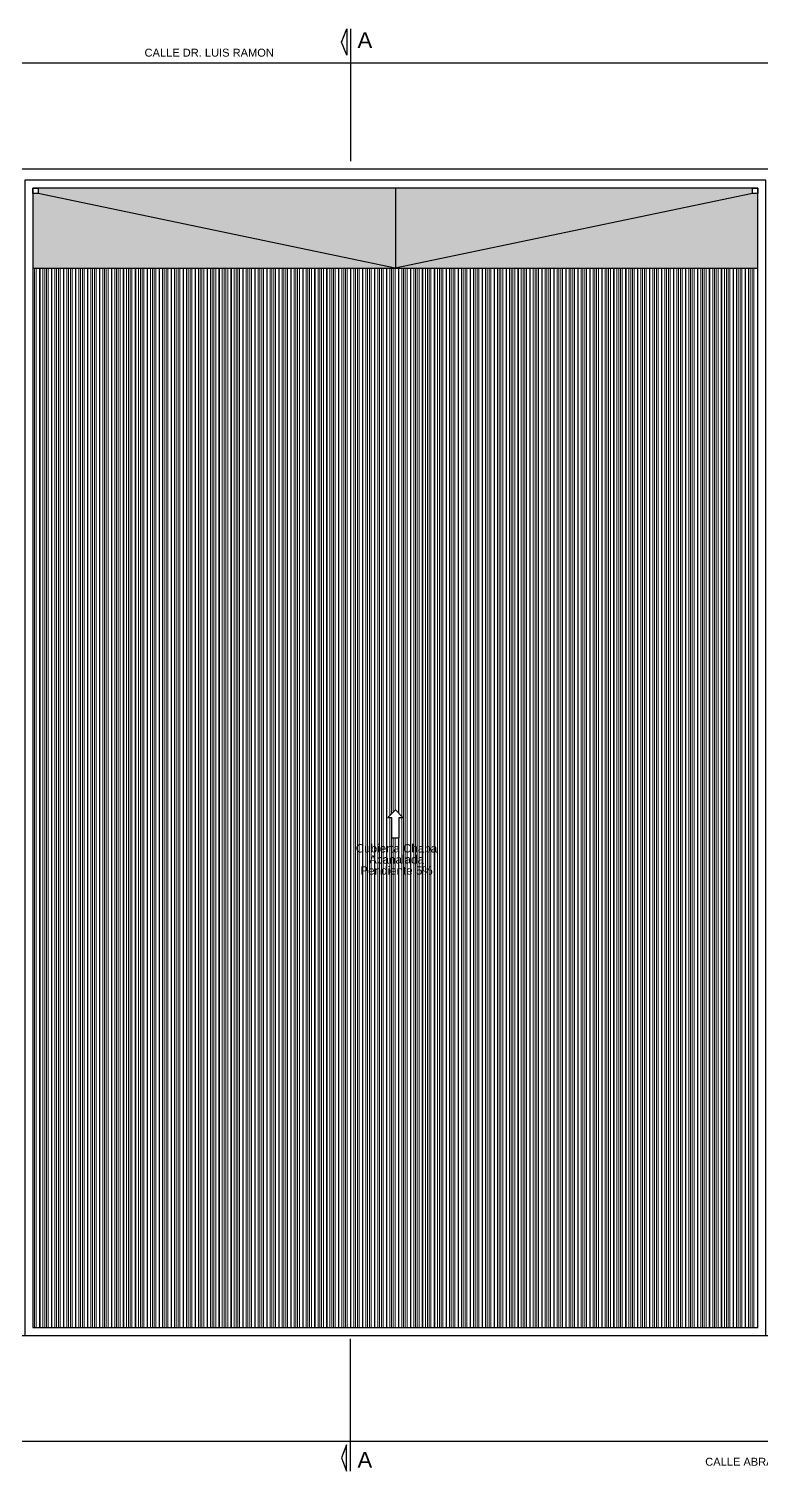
# Model space of a CAD drawing. Header units: inches. Extents: x -309 to 190, y -1585 to -1350.
# Drawn here: x -234.5 to -206.8, y -1504.5 to -1450 of the extents above; entities that cross this region are included whole.
import ezdxf
from ezdxf.enums import TextEntityAlignment as Align

# ---------------------------------------------------------------- set-up
doc = ezdxf.new("R2010")
doc.units = ezdxf.units.IN
doc.header["$MEASUREMENT"] = 0
doc.layers.get('0').update_dxf_attribs({"color": 9, "linetype": 'CONTINUOUS'})
for name, color, linetype in [('CARP', 9, 'CONTINUOUS'), ('CARPI', 9, 'CONTINUOUS'), ('EQUIP', 9, 'CONTINUOUS'), ('PLUVIAL', 9, 'CONTINUOUS'), ('referencias', 9, 'CONTINUOUS'), ('REVOQUE', 9, 'CONTINUOUS'), ('TEXT-MUROS', 9, 'CONTINUOUS'), ('TEXTO', 9, 'CONTINUOUS'), ('TEXTVENT', 9, 'CONTINUOUS')]:
    doc.layers.add(name, color=color, linetype=linetype)
doc.styles.add('ARIAL', font='arial.ttf', dxfattribs={"height": 0.225})
doc.styles.get("Standard").update_dxf_attribs({"font": 'arial.ttf'})

msp = doc.modelspace()

# ---------------------------------------------------------------- hatches: boundary and pattern name
at = {"layer": 'CARP'}
h = msp.add_hatch(dxfattribs=at)
h.set_pattern_fill('AR-SAND', color=256, scale=0.2, angle=45, style=0)
h.set_pattern_definition([(82.5, (0, 0), (-0.28140264, 0.263585425), [0, -0.304, 0, -0.34, 0, -0.325]), (52.5, (0, 0), (-0.1488275, 0.64939595), [0, -0.164, 0, -0.274, 0, -0.105]), (12.5, (-0.17395, -0.17395), (0.439605855, 0.44120648), [0, -0.1, 0, -0.36, 0, -0.47]), (2.5, (-0.17395, -0.17395), (0.30100843, 0.54925257), [0, -0.05, 0, -0.236, 0, -0.27])])
h.paths.add_polyline_path([(-206.912, -1459.038), (-234.312, -1459.038), (-234.312, -1456.223), (-234.112, -1456.223), (-234.112, -1456.023), (-207.112, -1456.023), (-207.112, -1456.223), (-206.912, -1456.223)])

# ---------------------------------------------------------------- linework, layer by layer
for points in [[(-207.112, -1456.223), (-220.622, -1459.038), (-234.112, -1456.223)], [(-220.612, -1456.023), (-220.612, -1459.038)], [(-234.312, -1459.038), (-206.912, -1459.038)]]:
    msp.add_lwpolyline(points)
at = {"layer": 'CARPI'}
msp.add_lwpolyline([(-272.732, -1495.408, 0.414214), (-264.732, -1503.408), (-172.732, -1503.408, 0.414214), (-164.732, -1495.408), (-164.732, -1470.482, 0.330583), (-171.837, -1460.91), (-202.518, -1451.631, 0.073558), (-204.834, -1451.288), (-264.732, -1451.288, 0.414214), (-272.732, -1459.288)], format="xyb", close=True, dxfattribs=at)
at = {"layer": 'EQUIP'}
msp.add_lwpolyline([(-220.326, -1479.812), (-220.612, -1479.526), (-220.898, -1479.812), (-220.755, -1479.812), (-220.755, -1480.584), (-220.469, -1480.584), (-220.469, -1479.812)], close=True, dxfattribs=at)
at = {"layer": 'PLUVIAL'}
for points in [[(-234.312, -1456.023), (-234.112, -1456.023), (-234.112, -1456.223), (-234.312, -1456.223)], [(-207.112, -1456.023), (-206.912, -1456.023), (-206.912, -1456.223), (-207.112, -1456.223)]]:
    msp.add_lwpolyline(points, close=True, dxfattribs=at)
at = {"layer": 'referencias', "linetype": 'Continuous', "lineweight": 5}
for points in [[(-234.252, -1459.038), (-234.252, -1499.098)], [(-234.252, -1459.038), (-234.252, -1499.098)], [(-234.185, -1459.038), (-234.185, -1499.098)], [(-234.185, -1459.038), (-234.185, -1499.098)], [(-234.061, -1459.038), (-234.061, -1499.098)], [(-234.061, -1459.038), (-234.061, -1499.098)], [(-234.045, -1459.038), (-234.045, -1499.098)], [(-234.045, -1459.038), (-234.045, -1499.098)], [(-233.935, -1459.038), (-233.935, -1499.098)], [(-233.868, -1459.038), (-233.868, -1499.098)], [(-233.8, -1459.038), (-233.8, -1499.098)], [(-233.733, -1459.038), (-233.733, -1499.098)], [(-233.609, -1459.038), (-233.609, -1499.098)], [(-233.593, -1459.038), (-233.593, -1499.098)], [(-233.482, -1459.038), (-233.482, -1499.098)], [(-233.416, -1459.038), (-233.416, -1499.098)], [(-233.347, -1459.038), (-233.347, -1499.098)], [(-233.28, -1459.038), (-233.28, -1499.098)], [(-233.157, -1459.038), (-233.157, -1499.098)], [(-233.141, -1459.038), (-233.141, -1499.098)], [(-233.03, -1459.038), (-233.03, -1499.098)], [(-233.03, -1459.038), (-233.03, -1499.098)], [(-232.964, -1459.038), (-232.964, -1499.098)], [(-232.964, -1459.038), (-232.964, -1499.098)], [(-232.895, -1459.038), (-232.895, -1499.098)], [(-232.895, -1459.038), (-232.895, -1499.098)], [(-232.828, -1459.038), (-232.828, -1499.098)], [(-232.828, -1459.038), (-232.828, -1499.098)], [(-232.705, -1459.038), (-232.705, -1499.098)], [(-232.705, -1459.038), (-232.705, -1499.098)], [(-232.689, -1459.038), (-232.689, -1499.098)], [(-232.689, -1459.038), (-232.689, -1499.098)], [(-232.578, -1459.038), (-232.578, -1499.098)], [(-232.512, -1459.038), (-232.512, -1499.098)], [(-232.443, -1459.038), (-232.443, -1499.098)], [(-232.376, -1459.038), (-232.376, -1499.098)], [(-232.253, -1459.038), (-232.253, -1499.098)], [(-232.237, -1459.038), (-232.237, -1499.098)], [(-232.126, -1459.038), (-232.126, -1499.098)], [(-232.06, -1459.038), (-232.06, -1499.098)], [(-231.991, -1459.038), (-231.991, -1499.098)], [(-231.924, -1459.038), (-231.924, -1499.098)], [(-231.8, -1459.038), (-231.8, -1499.098)], [(-231.785, -1459.038), (-231.785, -1499.098)], [(-231.674, -1459.038), (-231.674, -1499.098)], [(-231.608, -1459.038), (-231.608, -1499.098)], [(-231.539, -1459.038), (-231.539, -1499.098)], [(-231.472, -1459.038), (-231.472, -1499.098)], [(-231.348, -1459.038), (-231.348, -1499.098)], [(-231.333, -1459.038), (-231.333, -1499.098)], [(-231.222, -1459.038), (-231.222, -1499.098)], [(-231.222, -1459.038), (-231.222, -1499.098)], [(-231.156, -1459.038), (-231.156, -1499.098)], [(-231.156, -1459.038), (-231.156, -1499.098)], [(-231.087, -1459.038), (-231.087, -1499.098)], [(-231.087, -1459.038), (-231.087, -1499.098)], [(-231.02, -1459.038), (-231.02, -1499.098)], [(-231.02, -1459.038), (-231.02, -1499.098)], [(-230.896, -1459.038), (-230.896, -1499.098)], [(-230.896, -1459.038), (-230.896, -1499.098)], [(-230.881, -1459.038), (-230.881, -1499.098)], [(-230.881, -1459.038), (-230.881, -1499.098)], [(-230.77, -1459.038), (-230.77, -1499.098)], [(-230.704, -1459.038), (-230.704, -1499.098)], [(-230.635, -1459.038), (-230.635, -1499.098)], [(-230.568, -1459.038), (-230.568, -1499.098)], [(-230.444, -1459.038), (-230.444, -1499.098)], [(-230.429, -1459.038), (-230.429, -1499.098)], [(-230.318, -1459.038), (-230.318, -1499.098)], [(-230.251, -1459.038), (-230.251, -1499.098)], [(-230.183, -1459.038), (-230.183, -1499.098)], [(-230.116, -1459.038), (-230.116, -1499.098)], [(-229.992, -1459.038), (-229.992, -1499.098)], [(-229.977, -1459.038), (-229.977, -1499.098)], [(-229.866, -1459.038), (-229.866, -1499.098)], [(-229.866, -1459.038), (-229.866, -1499.098)], [(-229.799, -1459.038), (-229.799, -1499.098)], [(-229.799, -1459.038), (-229.799, -1499.098)], [(-229.731, -1459.038), (-229.731, -1499.098)], [(-229.731, -1459.038), (-229.731, -1499.098)], [(-229.664, -1459.038), (-229.664, -1499.098)], [(-229.664, -1459.038), (-229.664, -1499.098)], [(-229.54, -1459.038), (-229.54, -1499.098)], [(-229.54, -1459.038), (-229.54, -1499.098)], [(-229.524, -1459.038), (-229.524, -1499.098)], [(-229.524, -1459.038), (-229.524, -1499.098)], [(-229.414, -1459.038), (-229.414, -1499.098)], [(-229.347, -1459.038), (-229.347, -1499.098)], [(-229.279, -1459.038), (-229.279, -1499.098)], [(-229.212, -1459.038), (-229.212, -1499.098)], [(-229.088, -1459.038), (-229.088, -1499.098)], [(-229.072, -1459.038), (-229.072, -1499.098)], [(-228.962, -1459.038), (-228.962, -1499.098)], [(-228.895, -1459.038), (-228.895, -1499.098)], [(-228.827, -1459.038), (-228.827, -1499.098)], [(-228.76, -1459.038), (-228.76, -1499.098)], [(-228.636, -1459.038), (-228.636, -1499.098)], [(-228.62, -1459.038), (-228.62, -1499.098)], [(-228.509, -1459.038), (-228.509, -1499.098)], [(-228.443, -1459.038), (-228.443, -1499.098)], [(-228.374, -1459.038), (-228.374, -1499.098)], [(-228.307, -1459.038), (-228.307, -1499.098)], [(-228.184, -1459.038), (-228.184, -1499.098)], [(-228.168, -1459.038), (-228.168, -1499.098)], [(-228.057, -1459.038), (-228.057, -1499.098)], [(-228.057, -1459.038), (-228.057, -1499.098)], [(-227.991, -1459.038), (-227.991, -1499.098)], [(-227.991, -1459.038), (-227.991, -1499.098)], [(-227.922, -1459.038), (-227.922, -1499.098)], [(-227.922, -1459.038), (-227.922, -1499.098)], [(-227.855, -1459.038), (-227.855, -1499.098)], [(-227.855, -1459.038), (-227.855, -1499.098)], [(-227.732, -1459.038), (-227.732, -1499.098)], [(-227.732, -1459.038), (-227.732, -1499.098)], [(-227.716, -1459.038), (-227.716, -1499.098)], [(-227.716, -1459.038), (-227.716, -1499.098)], [(-227.605, -1459.038), (-227.605, -1499.098)], [(-227.539, -1459.038), (-227.539, -1499.098)], [(-227.47, -1459.038), (-227.47, -1499.098)], [(-227.403, -1459.038), (-227.403, -1499.098)], [(-227.28, -1459.038), (-227.28, -1499.098)], [(-227.264, -1459.038), (-227.264, -1499.098)], [(-227.153, -1459.038), (-227.153, -1499.098)], [(-227.087, -1459.038), (-227.087, -1499.098)], [(-227.018, -1459.038), (-227.018, -1499.098)], [(-226.951, -1459.038), (-226.951, -1499.098)], [(-226.827, -1459.038), (-226.827, -1499.098)], [(-226.812, -1459.038), (-226.812, -1499.098)], [(-226.701, -1459.038), (-226.701, -1499.098)], [(-226.701, -1459.038), (-226.701, -1499.098)], [(-226.635, -1459.038), (-226.635, -1499.098)], [(-226.635, -1459.038), (-226.635, -1499.098)], [(-226.566, -1459.038), (-226.566, -1499.098)], [(-226.566, -1459.038), (-226.566, -1499.098)], [(-226.499, -1459.038), (-226.499, -1499.098)], [(-226.499, -1459.038), (-226.499, -1499.098)], [(-226.375, -1459.038), (-226.375, -1499.098)], [(-226.375, -1459.038), (-226.375, -1499.098)], [(-226.36, -1459.038), (-226.36, -1499.098)], [(-226.36, -1459.038), (-226.36, -1499.098)], [(-226.249, -1459.038), (-226.249, -1499.098)], [(-226.183, -1459.038), (-226.183, -1499.098)], [(-226.114, -1459.038), (-226.114, -1499.098)], [(-226.047, -1459.038), (-226.047, -1499.098)], [(-225.923, -1459.038), (-225.923, -1499.098)], [(-225.908, -1459.038), (-225.908, -1499.098)], [(-225.797, -1459.038), (-225.797, -1499.098)], [(-225.731, -1459.038), (-225.731, -1499.098)], [(-225.662, -1459.038), (-225.662, -1499.098)], [(-225.595, -1459.038), (-225.595, -1499.098)], [(-225.471, -1459.038), (-225.471, -1499.098)], [(-225.456, -1459.038), (-225.456, -1499.098)], [(-225.345, -1459.038), (-225.345, -1499.098)], [(-225.278, -1459.038), (-225.278, -1499.098)], [(-225.21, -1459.038), (-225.21, -1499.098)], [(-225.143, -1459.038), (-225.143, -1499.098)], [(-225.019, -1459.038), (-225.019, -1499.098)], [(-225.004, -1459.038), (-225.004, -1499.098)], [(-224.893, -1459.038), (-224.893, -1499.098)], [(-224.893, -1459.038), (-224.893, -1499.098)], [(-224.826, -1459.038), (-224.826, -1499.098)], [(-224.826, -1459.038), (-224.826, -1499.098)], [(-224.758, -1459.038), (-224.758, -1499.098)], [(-224.758, -1459.038), (-224.758, -1499.098)], [(-224.691, -1459.038), (-224.691, -1499.098)], [(-224.691, -1459.038), (-224.691, -1499.098)], [(-224.567, -1459.038), (-224.567, -1499.098)], [(-224.567, -1459.038), (-224.567, -1499.098)], [(-224.551, -1459.038), (-224.551, -1499.098)], [(-224.551, -1459.038), (-224.551, -1499.098)], [(-224.441, -1459.038), (-224.441, -1499.098)], [(-224.374, -1459.038), (-224.374, -1499.098)], [(-224.306, -1459.038), (-224.306, -1499.098)], [(-224.239, -1459.038), (-224.239, -1499.098)], [(-224.115, -1459.038), (-224.115, -1499.098)], [(-224.099, -1459.038), (-224.099, -1499.098)], [(-223.989, -1459.038), (-223.989, -1499.098)], [(-223.922, -1459.038), (-223.922, -1499.098)], [(-223.854, -1459.038), (-223.854, -1499.098)], [(-223.787, -1459.038), (-223.787, -1499.098)], [(-223.663, -1459.038), (-223.663, -1499.098)], [(-223.647, -1459.038), (-223.647, -1499.098)], [(-223.536, -1459.038), (-223.536, -1499.098)], [(-223.536, -1459.038), (-223.536, -1499.098)], [(-223.47, -1459.038), (-223.47, -1499.098)], [(-223.47, -1459.038), (-223.47, -1499.098)], [(-223.401, -1459.038), (-223.401, -1499.098)], [(-223.401, -1459.038), (-223.401, -1499.098)], [(-223.334, -1459.038), (-223.334, -1499.098)], [(-223.334, -1459.038), (-223.334, -1499.098)], [(-223.211, -1459.038), (-223.211, -1499.098)], [(-223.211, -1459.038), (-223.211, -1499.098)], [(-223.195, -1459.038), (-223.195, -1499.098)], [(-223.195, -1459.038), (-223.195, -1499.098)], [(-223.084, -1459.038), (-223.084, -1499.098)], [(-223.018, -1459.038), (-223.018, -1499.098)], [(-222.949, -1459.038), (-222.949, -1499.098)], [(-222.882, -1459.038), (-222.882, -1499.098)], [(-222.759, -1459.038), (-222.759, -1499.098)], [(-222.743, -1459.038), (-222.743, -1499.098)], [(-222.632, -1459.038), (-222.632, -1499.098)], [(-222.566, -1459.038), (-222.566, -1499.098)], [(-222.497, -1459.038), (-222.497, -1499.098)], [(-222.43, -1459.038), (-222.43, -1499.098)], [(-222.307, -1459.038), (-222.307, -1499.098)], [(-222.291, -1459.038), (-222.291, -1499.098)], [(-222.18, -1459.038), (-222.18, -1499.098)], [(-222.114, -1459.038), (-222.114, -1499.098)], [(-222.045, -1459.038), (-222.045, -1499.098)], [(-221.978, -1459.038), (-221.978, -1499.098)], [(-221.854, -1459.038), (-221.854, -1499.098)], [(-221.839, -1459.038), (-221.839, -1499.098)], [(-221.728, -1459.038), (-221.728, -1499.098)], [(-221.728, -1459.038), (-221.728, -1499.098)], [(-221.662, -1459.038), (-221.662, -1499.098)], [(-221.662, -1459.038), (-221.662, -1499.098)], [(-221.593, -1459.038), (-221.593, -1499.098)], [(-221.593, -1459.038), (-221.593, -1499.098)], [(-221.526, -1459.038), (-221.526, -1499.098)], [(-221.526, -1459.038), (-221.526, -1499.098)], [(-221.402, -1459.038), (-221.402, -1499.098)], [(-221.402, -1459.038), (-221.402, -1499.098)], [(-221.387, -1459.038), (-221.387, -1499.098)], [(-221.387, -1459.038), (-221.387, -1499.098)], [(-221.276, -1459.038), (-221.276, -1499.098)], [(-221.21, -1459.038), (-221.21, -1499.098)], [(-221.141, -1459.038), (-221.141, -1499.098)], [(-221.074, -1459.038), (-221.074, -1499.098)], [(-220.95, -1459.038), (-220.95, -1499.098)], [(-220.935, -1459.038), (-220.935, -1499.098)], [(-220.824, -1459.038), (-220.824, -1479.738)], [(-220.758, -1459.038), (-220.758, -1479.671)], [(-220.689, -1459.038), (-220.689, -1479.603)], [(-220.622, -1459.038), (-220.622, -1479.536)], [(-220.498, -1459.038), (-220.498, -1479.639)], [(-220.483, -1459.038), (-220.483, -1479.655)], [(-220.372, -1459.038), (-220.372, -1479.766)], [(-220.305, -1459.038), (-220.305, -1499.098)], [(-220.237, -1459.038), (-220.237, -1499.098)], [(-220.17, -1459.038), (-220.17, -1499.098)], [(-220.046, -1459.038), (-220.046, -1499.098)], [(-220.031, -1459.038), (-220.031, -1499.098)], [(-219.92, -1459.038), (-219.92, -1499.098)], [(-219.853, -1459.038), (-219.853, -1499.098)], [(-219.785, -1459.038), (-219.785, -1499.098)], [(-219.718, -1459.038), (-219.718, -1499.098)], [(-219.594, -1459.038), (-219.594, -1499.098)], [(-219.578, -1459.038), (-219.578, -1499.098)], [(-219.468, -1459.038), (-219.468, -1499.098)], [(-219.468, -1459.038), (-219.468, -1499.098)], [(-219.401, -1459.038), (-219.401, -1499.098)], [(-219.401, -1459.038), (-219.401, -1499.098)], [(-219.333, -1459.038), (-219.333, -1499.098)], [(-219.333, -1459.038), (-219.333, -1499.098)], [(-219.266, -1459.038), (-219.266, -1499.098)], [(-219.266, -1459.038), (-219.266, -1499.098)], [(-219.142, -1459.038), (-219.142, -1499.098)], [(-219.142, -1459.038), (-219.142, -1499.098)], [(-219.126, -1459.038), (-219.126, -1499.098)], [(-219.126, -1459.038), (-219.126, -1499.098)], [(-219.016, -1459.038), (-219.016, -1499.098)], [(-218.949, -1459.038), (-218.949, -1499.098)], [(-218.881, -1459.038), (-218.881, -1499.098)], [(-218.814, -1459.038), (-218.814, -1499.098)], [(-218.69, -1459.038), (-218.69, -1499.098)], [(-218.674, -1459.038), (-218.674, -1499.098)], [(-218.563, -1459.038), (-218.563, -1499.098)], [(-218.497, -1459.038), (-218.497, -1499.098)], [(-218.428, -1459.038), (-218.428, -1499.098)], [(-218.361, -1459.038), (-218.361, -1499.098)], [(-218.238, -1459.038), (-218.238, -1499.098)], [(-218.222, -1459.038), (-218.222, -1499.098)], [(-218.111, -1459.038), (-218.111, -1499.098)], [(-218.045, -1459.038), (-218.045, -1499.098)], [(-217.976, -1459.038), (-217.976, -1499.098)], [(-217.909, -1459.038), (-217.909, -1499.098)], [(-217.786, -1459.038), (-217.786, -1499.098)], [(-217.77, -1459.038), (-217.77, -1499.098)], [(-217.659, -1459.038), (-217.659, -1499.098)], [(-217.593, -1459.038), (-217.593, -1499.098)], [(-217.524, -1459.038), (-217.524, -1499.098)], [(-217.457, -1459.038), (-217.457, -1499.098)], [(-217.334, -1459.038), (-217.334, -1499.098)], [(-217.318, -1459.038), (-217.318, -1499.098)], [(-217.207, -1459.038), (-217.207, -1499.098)], [(-217.207, -1459.038), (-217.207, -1499.098)], [(-217.141, -1459.038), (-217.141, -1499.098)], [(-217.141, -1459.038), (-217.141, -1499.098)], [(-217.072, -1459.038), (-217.072, -1499.098)], [(-217.072, -1459.038), (-217.072, -1499.098)], [(-217.005, -1459.038), (-217.005, -1499.098)], [(-217.005, -1459.038), (-217.005, -1499.098)], [(-216.881, -1459.038), (-216.881, -1499.098)], [(-216.881, -1459.038), (-216.881, -1499.098)], [(-216.866, -1459.038), (-216.866, -1499.098)], [(-216.866, -1459.038), (-216.866, -1499.098)], [(-216.755, -1459.038), (-216.755, -1499.098)], [(-216.689, -1459.038), (-216.689, -1499.098)], [(-216.62, -1459.038), (-216.62, -1499.098)], [(-216.553, -1459.038), (-216.553, -1499.098)], [(-216.429, -1459.038), (-216.429, -1499.098)], [(-216.414, -1459.038), (-216.414, -1499.098)], [(-216.303, -1459.038), (-216.303, -1499.098)], [(-216.237, -1459.038), (-216.237, -1499.098)], [(-216.168, -1459.038), (-216.168, -1499.098)], [(-216.101, -1459.038), (-216.101, -1499.098)], [(-215.977, -1459.038), (-215.977, -1499.098)], [(-215.962, -1459.038), (-215.962, -1499.098)], [(-215.851, -1459.038), (-215.851, -1499.098)], [(-215.784, -1459.038), (-215.784, -1499.098)], [(-215.716, -1459.038), (-215.716, -1499.098)], [(-215.649, -1459.038), (-215.649, -1499.098)], [(-215.525, -1459.038), (-215.525, -1499.098)], [(-215.51, -1459.038), (-215.51, -1499.098)], [(-215.399, -1459.038), (-215.399, -1499.098)], [(-215.332, -1459.038), (-215.332, -1499.098)], [(-215.264, -1459.038), (-215.264, -1499.098)], [(-215.197, -1459.038), (-215.197, -1499.098)], [(-215.073, -1459.038), (-215.073, -1499.098)], [(-215.058, -1459.038), (-215.058, -1499.098)], [(-214.947, -1459.038), (-214.947, -1499.098)], [(-214.947, -1459.038), (-214.947, -1499.098)], [(-214.88, -1459.038), (-214.88, -1499.098)], [(-214.88, -1459.038), (-214.88, -1499.098)], [(-214.812, -1459.038), (-214.812, -1499.098)], [(-214.812, -1459.038), (-214.812, -1499.098)], [(-214.745, -1459.038), (-214.745, -1499.098)], [(-214.745, -1459.038), (-214.745, -1499.098)], [(-214.621, -1459.038), (-214.621, -1499.098)], [(-214.621, -1459.038), (-214.621, -1499.098)], [(-214.605, -1459.038), (-214.605, -1499.098)], [(-214.605, -1459.038), (-214.605, -1499.098)], [(-214.495, -1459.038), (-214.495, -1499.098)], [(-214.428, -1459.038), (-214.428, -1499.098)], [(-214.36, -1459.038), (-214.36, -1499.098)], [(-214.293, -1459.038), (-214.293, -1499.098)], [(-214.169, -1459.038), (-214.169, -1499.098)], [(-214.153, -1459.038), (-214.153, -1499.098)], [(-214.043, -1459.038), (-214.043, -1499.098)], [(-213.976, -1459.038), (-213.976, -1499.098)], [(-213.908, -1459.038), (-213.908, -1499.098)], [(-213.841, -1459.038), (-213.841, -1499.098)], [(-213.717, -1459.038), (-213.717, -1499.098)], [(-213.701, -1459.038), (-213.701, -1499.098)], [(-213.59, -1459.038), (-213.59, -1499.098)], [(-213.524, -1459.038), (-213.524, -1499.098)], [(-213.455, -1459.038), (-213.455, -1499.098)], [(-213.388, -1459.038), (-213.388, -1499.098)], [(-213.265, -1459.038), (-213.265, -1499.098)], [(-213.249, -1459.038), (-213.249, -1499.098)], [(-213.138, -1459.038), (-213.138, -1499.098)], [(-213.072, -1459.038), (-213.072, -1499.098)], [(-213.003, -1459.038), (-213.003, -1499.098)], [(-212.936, -1459.038), (-212.936, -1499.098)], [(-212.813, -1459.038), (-212.813, -1499.098)], [(-212.797, -1459.038), (-212.797, -1499.098)], [(-212.686, -1459.038), (-212.686, -1499.098)], [(-212.686, -1459.038), (-212.686, -1499.098)], [(-212.62, -1459.038), (-212.62, -1499.098)], [(-212.62, -1459.038), (-212.62, -1499.098)], [(-212.551, -1459.038), (-212.551, -1499.098)], [(-212.551, -1459.038), (-212.551, -1499.098)], [(-212.484, -1459.038), (-212.484, -1499.098)], [(-212.484, -1459.038), (-212.484, -1499.098)], [(-212.361, -1459.038), (-212.361, -1499.098)], [(-212.361, -1459.038), (-212.361, -1499.098)], [(-212.345, -1459.038), (-212.345, -1499.098)], [(-212.345, -1459.038), (-212.345, -1499.098)], [(-212.234, -1459.038), (-212.234, -1499.098)], [(-212.168, -1459.038), (-212.168, -1499.098)], [(-212.099, -1459.038), (-212.099, -1499.098)], [(-212.032, -1459.038), (-212.032, -1499.098)], [(-211.908, -1459.038), (-211.908, -1499.098)], [(-211.893, -1459.038), (-211.893, -1499.098)], [(-211.782, -1459.038), (-211.782, -1499.098)], [(-211.716, -1459.038), (-211.716, -1499.098)], [(-211.647, -1459.038), (-211.647, -1499.098)], [(-211.58, -1459.038), (-211.58, -1499.098)], [(-211.456, -1459.038), (-211.456, -1499.098)], [(-211.441, -1459.038), (-211.441, -1499.098)], [(-211.33, -1459.038), (-211.33, -1499.098)], [(-211.264, -1459.038), (-211.264, -1499.098)], [(-211.195, -1459.038), (-211.195, -1499.098)], [(-211.128, -1459.038), (-211.128, -1499.098)], [(-211.004, -1459.038), (-211.004, -1499.098)], [(-210.989, -1459.038), (-210.989, -1499.098)], [(-210.878, -1459.038), (-210.878, -1499.098)], [(-210.811, -1459.038), (-210.811, -1499.098)], [(-210.743, -1459.038), (-210.743, -1499.098)], [(-210.676, -1459.038), (-210.676, -1499.098)], [(-210.552, -1459.038), (-210.552, -1499.098)], [(-210.537, -1459.038), (-210.537, -1499.098)], [(-210.426, -1459.038), (-210.426, -1499.098)], [(-210.426, -1459.038), (-210.426, -1499.098)], [(-210.359, -1459.038), (-210.359, -1499.098)], [(-210.359, -1459.038), (-210.359, -1499.098)], [(-210.291, -1459.038), (-210.291, -1499.098)], [(-210.291, -1459.038), (-210.291, -1499.098)], [(-210.224, -1459.038), (-210.224, -1499.098)], [(-210.224, -1459.038), (-210.224, -1499.098)], [(-210.1, -1459.038), (-210.1, -1499.098)], [(-210.1, -1459.038), (-210.1, -1499.098)], [(-210.085, -1459.038), (-210.085, -1499.098)], [(-210.085, -1459.038), (-210.085, -1499.098)], [(-209.974, -1459.038), (-209.974, -1499.098)], [(-209.907, -1459.038), (-209.907, -1499.098)], [(-209.839, -1459.038), (-209.839, -1499.098)], [(-209.772, -1459.038), (-209.772, -1499.098)], [(-209.648, -1459.038), (-209.648, -1499.098)], [(-209.632, -1459.038), (-209.632, -1499.098)], [(-209.522, -1459.038), (-209.522, -1499.098)], [(-209.455, -1459.038), (-209.455, -1499.098)], [(-209.387, -1459.038), (-209.387, -1499.098)], [(-209.32, -1459.038), (-209.32, -1499.098)], [(-209.196, -1459.038), (-209.196, -1499.098)], [(-209.18, -1459.038), (-209.18, -1499.098)], [(-209.07, -1459.038), (-209.07, -1499.098)], [(-209.003, -1459.038), (-209.003, -1499.098)], [(-208.935, -1459.038), (-208.935, -1499.098)], [(-208.868, -1459.038), (-208.868, -1499.098)], [(-208.744, -1459.038), (-208.744, -1499.098)], [(-208.728, -1459.038), (-208.728, -1499.098)], [(-208.617, -1459.038), (-208.617, -1499.098)], [(-208.551, -1459.038), (-208.551, -1499.098)], [(-208.482, -1459.038), (-208.482, -1499.098)], [(-208.415, -1459.038), (-208.415, -1499.098)], [(-208.292, -1459.038), (-208.292, -1499.098)], [(-208.276, -1459.038), (-208.276, -1499.098)], [(-208.165, -1459.038), (-208.165, -1499.098)], [(-208.165, -1459.038), (-208.165, -1499.098)], [(-208.099, -1459.038), (-208.099, -1499.098)], [(-208.099, -1459.038), (-208.099, -1499.098)], [(-208.03, -1459.038), (-208.03, -1499.098)], [(-208.03, -1459.038), (-208.03, -1499.098)], [(-207.963, -1459.038), (-207.963, -1499.098)], [(-207.963, -1459.038), (-207.963, -1499.098)], [(-207.84, -1459.038), (-207.84, -1499.098)], [(-207.84, -1459.038), (-207.84, -1499.098)], [(-207.824, -1459.038), (-207.824, -1499.098)], [(-207.824, -1459.038), (-207.824, -1499.098)], [(-207.713, -1459.038), (-207.713, -1499.098)], [(-207.647, -1459.038), (-207.647, -1499.098)], [(-207.578, -1459.038), (-207.578, -1499.098)], [(-207.511, -1459.038), (-207.511, -1499.098)], [(-207.388, -1459.038), (-207.388, -1499.098)], [(-207.372, -1459.038), (-207.372, -1499.098)], [(-207.261, -1459.038), (-207.261, -1499.098)], [(-207.195, -1459.038), (-207.195, -1499.098)], [(-207.126, -1459.038), (-207.126, -1499.098)], [(-207.059, -1459.038), (-207.059, -1499.098)], [(-220.824, -1479.812), (-220.824, -1499.098)], [(-220.758, -1479.812), (-220.758, -1499.098)], [(-220.372, -1479.812), (-220.372, -1499.098)], [(-220.689, -1480.584), (-220.689, -1499.098)], [(-220.622, -1480.584), (-220.622, -1499.098)], [(-220.498, -1480.584), (-220.498, -1499.098)], [(-220.483, -1480.584), (-220.483, -1499.098)]]:
    msp.add_lwpolyline(points, dxfattribs=at)
at = {"layer": 'REVOQUE'}
for p, q in [((-268.732, -1455.288), (-201.8, -1455.288)), ((-266.443, -1499.408), (-171.836, -1499.408))]:
    msp.add_line(p, q, dxfattribs=at)
msp.add_lwpolyline([(-262.532, -1455.288), (-206.102, -1455.288), (-206.102, -1456.288), (-204.544, -1456.288), (-204.242, -1455.288), (-184.192, -1461.352), (-184.192, -1481.218)], dxfattribs=at)
for points in [[(-234.622, -1499.408), (-206.602, -1499.408), (-206.602, -1455.713), (-234.622, -1455.713)], [(-234.312, -1499.098), (-206.912, -1499.098), (-206.912, -1456.023), (-234.312, -1456.023)]]:
    msp.add_lwpolyline(points, close=True, dxfattribs=at)
at = {"layer": 'TEXT-MUROS'}
for points in [[(-222.452, -1449.992), (-222.452, -1450.992), (-222.652, -1450.492), (-222.452, -1449.992)], [(-222.302, -1449.992), (-222.302, -1454.992)], [(-222.303, -1504.536), (-222.303, -1499.536)], [(-222.453, -1504.536), (-222.453, -1503.536), (-222.653, -1504.036), (-222.453, -1504.536)]]:
    msp.add_lwpolyline(points, dxfattribs=at)

# ---------------------------------------------------------------- texts
at = {"layer": 'TEXT-MUROS', "style": 'ARIAL'}
for p in [(-221.764, -1450.719), (-221.766, -1504.409)]:
    msp.add_text('A', height=0.6, dxfattribs=at).set_placement(p, align=Align.CENTER)
at = {"layer": 'TEXTO', "insert": (-220.569, -1481.404), "char_height": 0.3145, "width": 5.43665, "attachment_point": 5, "line_spacing_factor": 0.8}
msp.add_mtext('Cubierta Chapa\\PAcanalada\\PPendiente 5%', dxfattribs=at)
at = {"layer": 'TEXTVENT', "char_height": 0.3, "width": 22.05514, "attachment_point": 1, "style": 'ARIAL'}
for s, insert in [('CALLE DR. LUIS RAMON', (-230.094, -1450.743)), ('CALLE ABRAHAM GOTLIP', (-208.899, -1504.03))]:
    msp.add_mtext(s, dxfattribs=dict(at, insert=insert))

doc.saveas('drawing.dxf')
